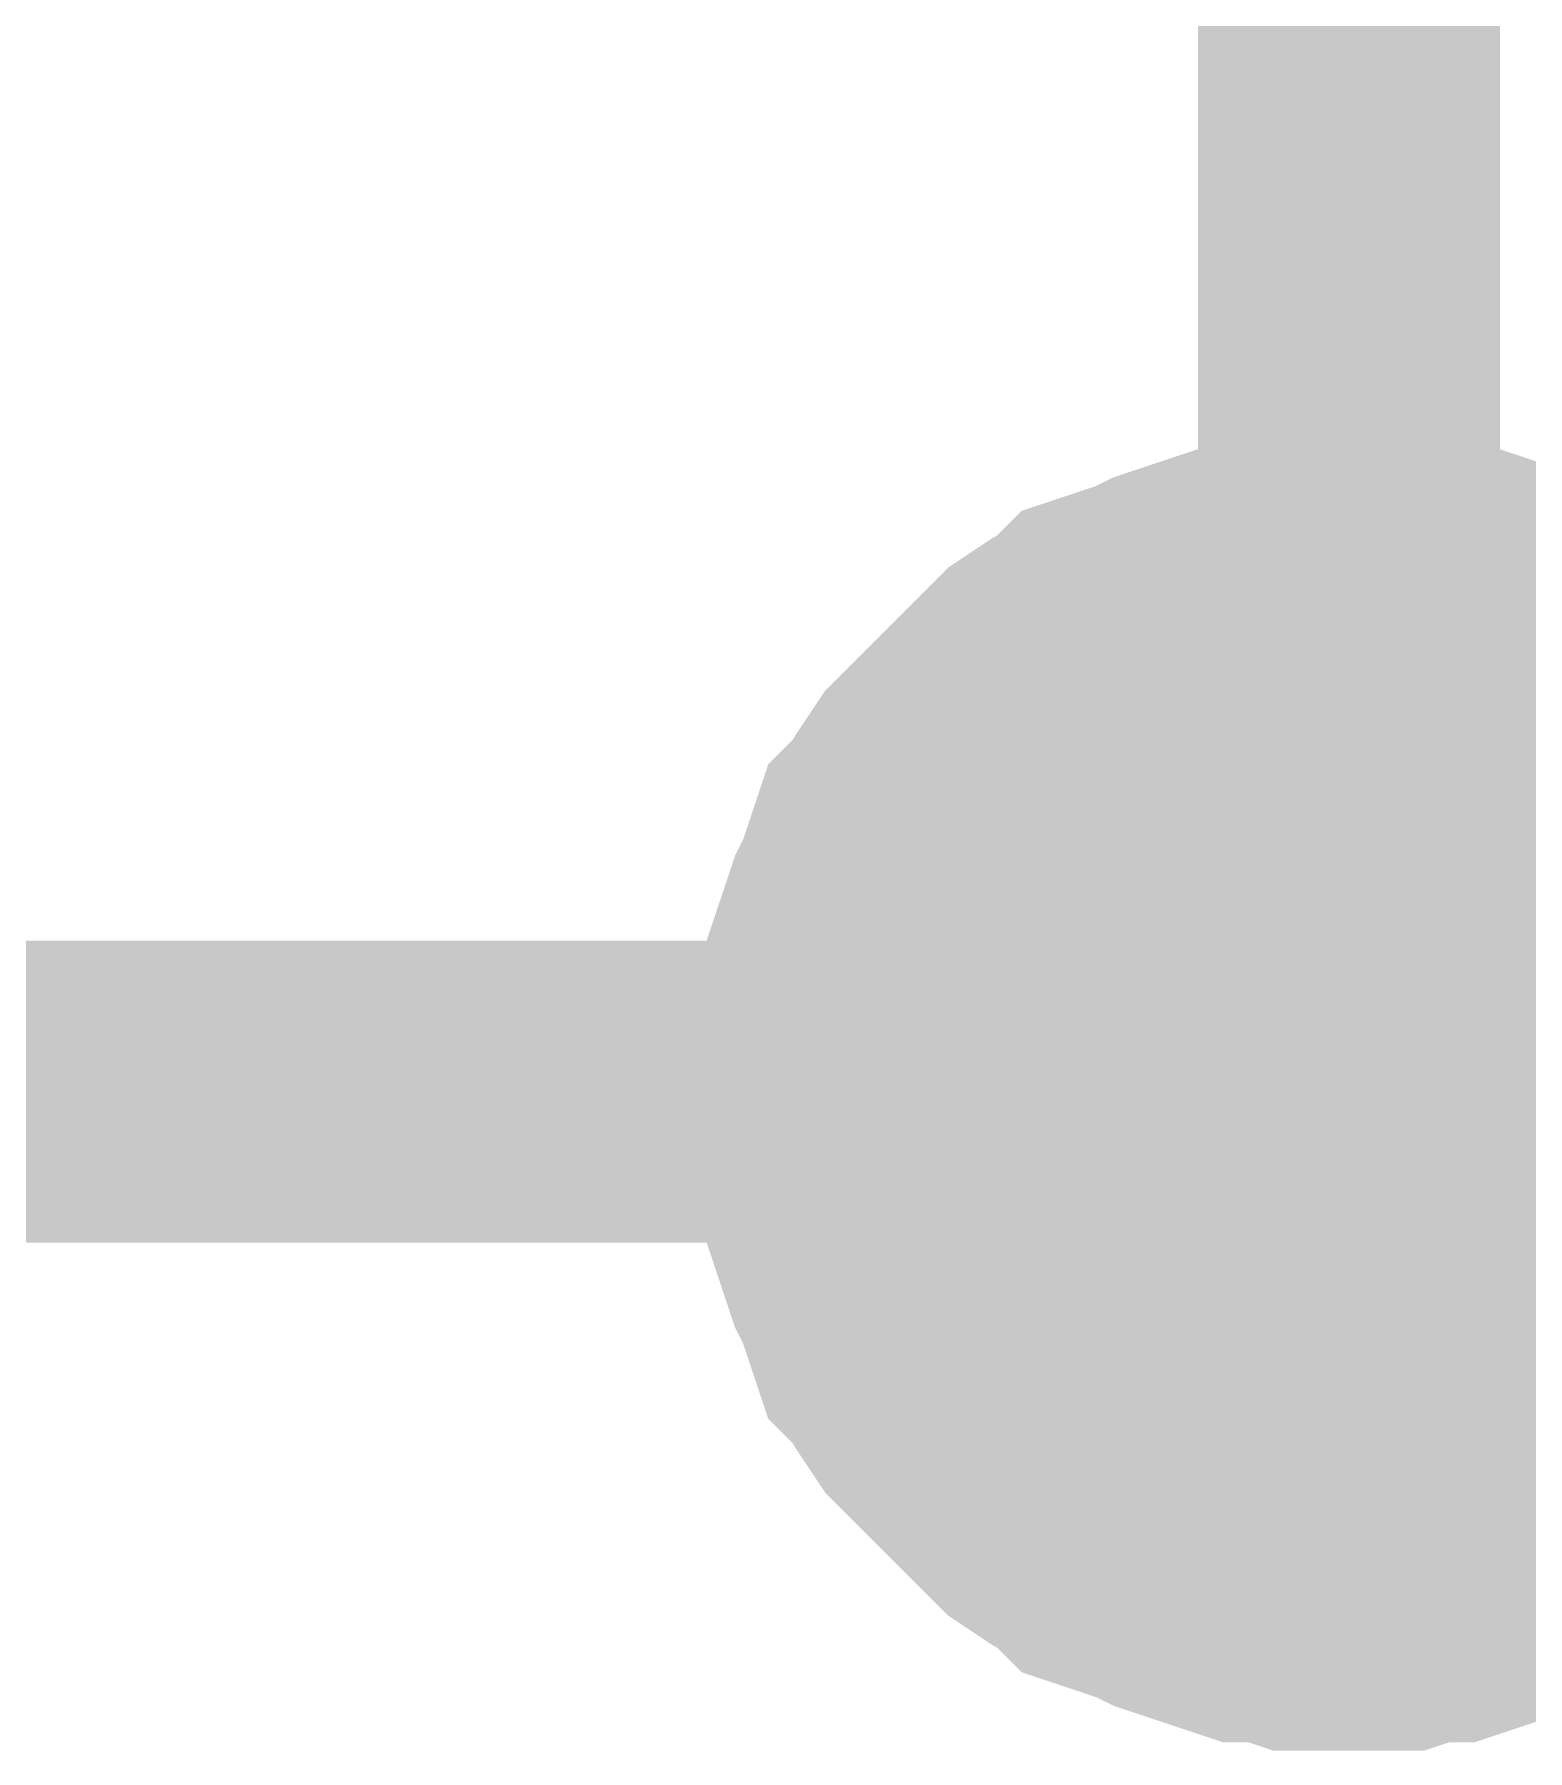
# Model space of a CAD drawing. Header units: inches. Extents: x 0 to 11.5, y 0 to 7.6.
# Drawn here: x 2.4489 to 2.5072, y 4.8741 to 4.9411 of the extents above; entities that cross this region are included whole.
import ezdxf

# ---------------------------------------------------------------- set-up
doc = ezdxf.new("R2010")
doc.units = ezdxf.units.IN
doc.header["$MEASUREMENT"] = 0
doc.layers.add('Sheet', color=255, linetype='Continuous')

msp = doc.modelspace()

# ---------------------------------------------------------------- linework, layer by layer
at = {"layer": 'Sheet'}
for points in [[(2.950414, 4.899843, 0.0118, 0.0118, 0), (2.500244, 4.899843, 0.0118, 0.0118, 0), (2.00046, 4.899843, 0.0118, 0.0118, 0), (2.00046, 6.299704, 0.0118, 0.0118, 0)], [(2.500244, 4.899843, 0.0118, 0.0118, 0), (2.500244, 4.999739, 0.0118, 0.0118, 0)], [(2.480399, 4.899843, 0.0118, 0.0118, 0), (2.480399, 4.900836, 0.0118, 0.0118, 0), (2.480399, 4.901828, 0.0118, 0.0118, 0), (2.480729, 4.90282, 0.0118, 0.0118, 0), (2.480729, 4.903813, 0.0118, 0.0118, 0), (2.48106, 4.904805, 0.0118, 0.0118, 0), (2.481391, 4.905797, 0.0118, 0.0118, 0), (2.481722, 4.90679, 0.0118, 0.0118, 0), (2.482052, 4.907451, 0.0118, 0.0118, 0), (2.482383, 4.908444, 0.0118, 0.0118, 0), (2.482714, 4.909436, 0.0118, 0.0118, 0), (2.483376, 4.910097, 0.0118, 0.0118, 0), (2.483706, 4.910759, 0.0118, 0.0118, 0), (2.484368, 4.911751, 0.0118, 0.0118, 0), (2.485029, 4.912413, 0.0118, 0.0118, 0), (2.485691, 4.913075, 0.0118, 0.0118, 0), (2.486352, 4.913736, 0.0118, 0.0118, 0), (2.487014, 4.914398, 0.0118, 0.0118, 0), (2.487675, 4.915059, 0.0118, 0.0118, 0), (2.488337, 4.915721, 0.0118, 0.0118, 0), (2.489329, 4.916382, 0.0118, 0.0118, 0), (2.489991, 4.916713, 0.0118, 0.0118, 0), (2.490652, 4.917375, 0.0118, 0.0118, 0), (2.491645, 4.917705, 0.0118, 0.0118, 0), (2.492637, 4.918036, 0.0118, 0.0118, 0), (2.493298, 4.918367, 0.0118, 0.0118, 0), (2.494291, 4.918698, 0.0118, 0.0118, 0), (2.495283, 4.919029, 0.0118, 0.0118, 0), (2.496275, 4.919359, 0.0118, 0.0118, 0), (2.497268, 4.919359, 0.0118, 0.0118, 0), (2.49826, 4.91969, 0.0118, 0.0118, 0), (2.499252, 4.91969, 0.0118, 0.0118, 0), (2.500244, 4.91969, 0.0118, 0.0118, 0)], [(2.480399, 4.899843, 0.0118, 0.0118, 0), (2.480399, 4.900836, 0.0118, 0.0118, 0), (2.480399, 4.901828, 0.0118, 0.0118, 0), (2.480729, 4.90282, 0.0118, 0.0118, 0), (2.480729, 4.903813, 0.0118, 0.0118, 0), (2.48106, 4.904805, 0.0118, 0.0118, 0), (2.481391, 4.905797, 0.0118, 0.0118, 0), (2.481722, 4.90679, 0.0118, 0.0118, 0), (2.482052, 4.907451, 0.0118, 0.0118, 0), (2.482383, 4.908444, 0.0118, 0.0118, 0), (2.482714, 4.909436, 0.0118, 0.0118, 0), (2.483376, 4.910097, 0.0118, 0.0118, 0), (2.483706, 4.910759, 0.0118, 0.0118, 0), (2.484368, 4.911751, 0.0118, 0.0118, 0), (2.485029, 4.912413, 0.0118, 0.0118, 0), (2.485691, 4.913075, 0.0118, 0.0118, 0), (2.486352, 4.913736, 0.0118, 0.0118, 0), (2.487014, 4.914398, 0.0118, 0.0118, 0), (2.487675, 4.915059, 0.0118, 0.0118, 0), (2.488337, 4.915721, 0.0118, 0.0118, 0), (2.489329, 4.916382, 0.0118, 0.0118, 0), (2.489991, 4.916713, 0.0118, 0.0118, 0), (2.490652, 4.917375, 0.0118, 0.0118, 0), (2.491645, 4.917705, 0.0118, 0.0118, 0), (2.492637, 4.918036, 0.0118, 0.0118, 0), (2.493298, 4.918367, 0.0118, 0.0118, 0), (2.494291, 4.918698, 0.0118, 0.0118, 0), (2.495283, 4.919029, 0.0118, 0.0118, 0), (2.496275, 4.919359, 0.0118, 0.0118, 0), (2.497268, 4.919359, 0.0118, 0.0118, 0), (2.49826, 4.91969, 0.0118, 0.0118, 0), (2.499252, 4.91969, 0.0118, 0.0118, 0), (2.500244, 4.91969, 0.0118, 0.0118, 0)], [(2.480399, 4.899843, 0.0118, 0.0118, 0), (2.480399, 4.900836, 0.0118, 0.0118, 0), (2.480399, 4.901828, 0.0118, 0.0118, 0), (2.480729, 4.90282, 0.0118, 0.0118, 0), (2.480729, 4.903813, 0.0118, 0.0118, 0), (2.48106, 4.904805, 0.0118, 0.0118, 0), (2.481391, 4.905797, 0.0118, 0.0118, 0), (2.481722, 4.90679, 0.0118, 0.0118, 0), (2.482052, 4.907451, 0.0118, 0.0118, 0), (2.482383, 4.908444, 0.0118, 0.0118, 0), (2.482714, 4.909436, 0.0118, 0.0118, 0), (2.483376, 4.910097, 0.0118, 0.0118, 0), (2.483706, 4.910759, 0.0118, 0.0118, 0), (2.484368, 4.911751, 0.0118, 0.0118, 0), (2.485029, 4.912413, 0.0118, 0.0118, 0), (2.485691, 4.913075, 0.0118, 0.0118, 0), (2.486352, 4.913736, 0.0118, 0.0118, 0), (2.487014, 4.914398, 0.0118, 0.0118, 0), (2.487675, 4.915059, 0.0118, 0.0118, 0), (2.488337, 4.915721, 0.0118, 0.0118, 0), (2.489329, 4.916382, 0.0118, 0.0118, 0), (2.489991, 4.916713, 0.0118, 0.0118, 0), (2.490652, 4.917375, 0.0118, 0.0118, 0), (2.491645, 4.917705, 0.0118, 0.0118, 0), (2.492637, 4.918036, 0.0118, 0.0118, 0), (2.493298, 4.918367, 0.0118, 0.0118, 0), (2.494291, 4.918698, 0.0118, 0.0118, 0), (2.495283, 4.919029, 0.0118, 0.0118, 0), (2.496275, 4.919359, 0.0118, 0.0118, 0), (2.497268, 4.919359, 0.0118, 0.0118, 0), (2.49826, 4.91969, 0.0118, 0.0118, 0), (2.499252, 4.91969, 0.0118, 0.0118, 0), (2.500244, 4.91969, 0.0118, 0.0118, 0)], [(2.480399, 4.899843, 0.0118, 0.0118, 0), (2.480399, 4.900836, 0.0118, 0.0118, 0), (2.480399, 4.901828, 0.0118, 0.0118, 0), (2.480729, 4.90282, 0.0118, 0.0118, 0), (2.480729, 4.903813, 0.0118, 0.0118, 0), (2.48106, 4.904805, 0.0118, 0.0118, 0), (2.481391, 4.905797, 0.0118, 0.0118, 0), (2.481722, 4.90679, 0.0118, 0.0118, 0), (2.482052, 4.907451, 0.0118, 0.0118, 0), (2.482383, 4.908444, 0.0118, 0.0118, 0), (2.482714, 4.909436, 0.0118, 0.0118, 0), (2.483376, 4.910097, 0.0118, 0.0118, 0), (2.483706, 4.910759, 0.0118, 0.0118, 0), (2.484368, 4.911751, 0.0118, 0.0118, 0), (2.485029, 4.912413, 0.0118, 0.0118, 0), (2.485691, 4.913075, 0.0118, 0.0118, 0), (2.486352, 4.913736, 0.0118, 0.0118, 0), (2.487014, 4.914398, 0.0118, 0.0118, 0), (2.487675, 4.915059, 0.0118, 0.0118, 0), (2.488337, 4.915721, 0.0118, 0.0118, 0), (2.489329, 4.916382, 0.0118, 0.0118, 0), (2.489991, 4.916713, 0.0118, 0.0118, 0), (2.490652, 4.917375, 0.0118, 0.0118, 0), (2.491645, 4.917705, 0.0118, 0.0118, 0), (2.492637, 4.918036, 0.0118, 0.0118, 0), (2.493298, 4.918367, 0.0118, 0.0118, 0), (2.494291, 4.918698, 0.0118, 0.0118, 0), (2.495283, 4.919029, 0.0118, 0.0118, 0), (2.496275, 4.919359, 0.0118, 0.0118, 0), (2.497268, 4.919359, 0.0118, 0.0118, 0), (2.49826, 4.91969, 0.0118, 0.0118, 0), (2.499252, 4.91969, 0.0118, 0.0118, 0), (2.500244, 4.91969, 0.0118, 0.0118, 0)], [(2.500244, 4.91969, 0.0118, 0.0118, 0), (2.500244, 4.91969, 0.0118, 0.0118, 0)], [(2.500244, 4.91969, 0.0118, 0.0118, 0), (2.501237, 4.91969, 0.0118, 0.0118, 0), (2.502229, 4.91969, 0.0118, 0.0118, 0), (2.503221, 4.919359, 0.0118, 0.0118, 0), (2.504214, 4.919359, 0.0118, 0.0118, 0), (2.505206, 4.919029, 0.0118, 0.0118, 0), (2.506198, 4.918698, 0.0118, 0.0118, 0), (2.507191, 4.918367, 0.0118, 0.0118, 0), (2.508183, 4.918036, 0.0118, 0.0118, 0), (2.509175, 4.917705, 0.0118, 0.0118, 0), (2.509837, 4.917375, 0.0118, 0.0118, 0), (2.510829, 4.916713, 0.0118, 0.0118, 0), (2.51149, 4.916382, 0.0118, 0.0118, 0), (2.512483, 4.915721, 0.0118, 0.0118, 0), (2.513144, 4.915059, 0.0118, 0.0118, 0)], [(2.500244, 4.91969, 0.0118, 0.0118, 0), (2.500244, 4.91969, 0.0118, 0.0118, 0)], [(2.500244, 4.91969, 0.0118, 0.0118, 0), (2.501237, 4.91969, 0.0118, 0.0118, 0), (2.502229, 4.91969, 0.0118, 0.0118, 0), (2.503221, 4.919359, 0.0118, 0.0118, 0), (2.504214, 4.919359, 0.0118, 0.0118, 0), (2.505206, 4.919029, 0.0118, 0.0118, 0), (2.506198, 4.918698, 0.0118, 0.0118, 0), (2.507191, 4.918367, 0.0118, 0.0118, 0), (2.508183, 4.918036, 0.0118, 0.0118, 0), (2.509175, 4.917705, 0.0118, 0.0118, 0), (2.509837, 4.917375, 0.0118, 0.0118, 0), (2.510829, 4.916713, 0.0118, 0.0118, 0), (2.51149, 4.916382, 0.0118, 0.0118, 0), (2.512483, 4.915721, 0.0118, 0.0118, 0), (2.513144, 4.915059, 0.0118, 0.0118, 0)], [(2.500244, 4.91969, 0.0118, 0.0118, 0), (2.500244, 4.91969, 0.0118, 0.0118, 0)], [(2.500244, 4.91969, 0.0118, 0.0118, 0), (2.501237, 4.91969, 0.0118, 0.0118, 0), (2.502229, 4.91969, 0.0118, 0.0118, 0), (2.503221, 4.919359, 0.0118, 0.0118, 0), (2.504214, 4.919359, 0.0118, 0.0118, 0), (2.505206, 4.919029, 0.0118, 0.0118, 0), (2.506198, 4.918698, 0.0118, 0.0118, 0), (2.507191, 4.918367, 0.0118, 0.0118, 0), (2.508183, 4.918036, 0.0118, 0.0118, 0), (2.509175, 4.917705, 0.0118, 0.0118, 0), (2.509837, 4.917375, 0.0118, 0.0118, 0), (2.510829, 4.916713, 0.0118, 0.0118, 0), (2.51149, 4.916382, 0.0118, 0.0118, 0), (2.512483, 4.915721, 0.0118, 0.0118, 0), (2.513144, 4.915059, 0.0118, 0.0118, 0)], [(2.500244, 4.91969, 0.0118, 0.0118, 0), (2.500244, 4.91969, 0.0118, 0.0118, 0)], [(2.500244, 4.91969, 0.0118, 0.0118, 0), (2.501237, 4.91969, 0.0118, 0.0118, 0), (2.502229, 4.91969, 0.0118, 0.0118, 0), (2.503221, 4.919359, 0.0118, 0.0118, 0), (2.504214, 4.919359, 0.0118, 0.0118, 0), (2.505206, 4.919029, 0.0118, 0.0118, 0), (2.506198, 4.918698, 0.0118, 0.0118, 0), (2.507191, 4.918367, 0.0118, 0.0118, 0), (2.508183, 4.918036, 0.0118, 0.0118, 0), (2.509175, 4.917705, 0.0118, 0.0118, 0), (2.509837, 4.917375, 0.0118, 0.0118, 0), (2.510829, 4.916713, 0.0118, 0.0118, 0), (2.51149, 4.916382, 0.0118, 0.0118, 0), (2.512483, 4.915721, 0.0118, 0.0118, 0), (2.513144, 4.915059, 0.0118, 0.0118, 0)], [(2.480399, 4.899843, 0.0039, 0.0039, 0), (2.480399, 4.900836, 0.0039, 0.0039, 0), (2.480399, 4.901828, 0.0039, 0.0039, 0), (2.480729, 4.90282, 0.0039, 0.0039, 0), (2.480729, 4.903813, 0.0039, 0.0039, 0), (2.48106, 4.904805, 0.0039, 0.0039, 0), (2.481391, 4.905797, 0.0039, 0.0039, 0), (2.481722, 4.90679, 0.0039, 0.0039, 0), (2.482052, 4.907451, 0.0039, 0.0039, 0), (2.482383, 4.908444, 0.0039, 0.0039, 0), (2.482714, 4.909436, 0.0039, 0.0039, 0), (2.483376, 4.910097, 0.0039, 0.0039, 0), (2.483706, 4.910759, 0.0039, 0.0039, 0), (2.484368, 4.911751, 0.0039, 0.0039, 0), (2.485029, 4.912413, 0.0039, 0.0039, 0), (2.485691, 4.913075, 0.0039, 0.0039, 0), (2.486352, 4.913736, 0.0039, 0.0039, 0), (2.487014, 4.914398, 0.0039, 0.0039, 0), (2.487675, 4.915059, 0.0039, 0.0039, 0), (2.488337, 4.915721, 0.0039, 0.0039, 0), (2.489329, 4.916382, 0.0039, 0.0039, 0), (2.489991, 4.916713, 0.0039, 0.0039, 0), (2.490652, 4.917375, 0.0039, 0.0039, 0), (2.491645, 4.917705, 0.0039, 0.0039, 0), (2.492637, 4.918036, 0.0039, 0.0039, 0), (2.493298, 4.918367, 0.0039, 0.0039, 0), (2.494291, 4.918698, 0.0039, 0.0039, 0), (2.495283, 4.919029, 0.0039, 0.0039, 0), (2.496275, 4.919359, 0.0039, 0.0039, 0), (2.497268, 4.919359, 0.0039, 0.0039, 0), (2.49826, 4.91969, 0.0039, 0.0039, 0), (2.499252, 4.91969, 0.0039, 0.0039, 0), (2.500244, 4.91969, 0.0039, 0.0039, 0)], [(2.480399, 4.899843, 0.0039, 0.0039, 0), (2.480399, 4.900836, 0.0039, 0.0039, 0), (2.480399, 4.901828, 0.0039, 0.0039, 0), (2.480729, 4.90282, 0.0039, 0.0039, 0), (2.480729, 4.903813, 0.0039, 0.0039, 0), (2.48106, 4.904805, 0.0039, 0.0039, 0), (2.481391, 4.905797, 0.0039, 0.0039, 0), (2.481722, 4.90679, 0.0039, 0.0039, 0), (2.482052, 4.907451, 0.0039, 0.0039, 0), (2.482383, 4.908444, 0.0039, 0.0039, 0), (2.482714, 4.909436, 0.0039, 0.0039, 0), (2.483376, 4.910097, 0.0039, 0.0039, 0), (2.483706, 4.910759, 0.0039, 0.0039, 0), (2.484368, 4.911751, 0.0039, 0.0039, 0), (2.485029, 4.912413, 0.0039, 0.0039, 0), (2.485691, 4.913075, 0.0039, 0.0039, 0), (2.486352, 4.913736, 0.0039, 0.0039, 0), (2.487014, 4.914398, 0.0039, 0.0039, 0), (2.487675, 4.915059, 0.0039, 0.0039, 0), (2.488337, 4.915721, 0.0039, 0.0039, 0), (2.489329, 4.916382, 0.0039, 0.0039, 0), (2.489991, 4.916713, 0.0039, 0.0039, 0), (2.490652, 4.917375, 0.0039, 0.0039, 0), (2.491645, 4.917705, 0.0039, 0.0039, 0), (2.492637, 4.918036, 0.0039, 0.0039, 0), (2.493298, 4.918367, 0.0039, 0.0039, 0), (2.494291, 4.918698, 0.0039, 0.0039, 0), (2.495283, 4.919029, 0.0039, 0.0039, 0), (2.496275, 4.919359, 0.0039, 0.0039, 0), (2.497268, 4.919359, 0.0039, 0.0039, 0), (2.49826, 4.91969, 0.0039, 0.0039, 0), (2.499252, 4.91969, 0.0039, 0.0039, 0), (2.500244, 4.91969, 0.0039, 0.0039, 0)], [(2.480399, 4.899843, 0.0039, 0.0039, 0), (2.480399, 4.900836, 0.0039, 0.0039, 0), (2.480399, 4.901828, 0.0039, 0.0039, 0), (2.480729, 4.90282, 0.0039, 0.0039, 0), (2.480729, 4.903813, 0.0039, 0.0039, 0), (2.48106, 4.904805, 0.0039, 0.0039, 0), (2.481391, 4.905797, 0.0039, 0.0039, 0), (2.481722, 4.90679, 0.0039, 0.0039, 0), (2.482052, 4.907451, 0.0039, 0.0039, 0), (2.482383, 4.908444, 0.0039, 0.0039, 0), (2.482714, 4.909436, 0.0039, 0.0039, 0), (2.483376, 4.910097, 0.0039, 0.0039, 0), (2.483706, 4.910759, 0.0039, 0.0039, 0), (2.484368, 4.911751, 0.0039, 0.0039, 0), (2.485029, 4.912413, 0.0039, 0.0039, 0), (2.485691, 4.913075, 0.0039, 0.0039, 0), (2.486352, 4.913736, 0.0039, 0.0039, 0), (2.487014, 4.914398, 0.0039, 0.0039, 0), (2.487675, 4.915059, 0.0039, 0.0039, 0), (2.488337, 4.915721, 0.0039, 0.0039, 0), (2.489329, 4.916382, 0.0039, 0.0039, 0), (2.489991, 4.916713, 0.0039, 0.0039, 0), (2.490652, 4.917375, 0.0039, 0.0039, 0), (2.491645, 4.917705, 0.0039, 0.0039, 0), (2.492637, 4.918036, 0.0039, 0.0039, 0), (2.493298, 4.918367, 0.0039, 0.0039, 0), (2.494291, 4.918698, 0.0039, 0.0039, 0), (2.495283, 4.919029, 0.0039, 0.0039, 0), (2.496275, 4.919359, 0.0039, 0.0039, 0), (2.497268, 4.919359, 0.0039, 0.0039, 0), (2.49826, 4.91969, 0.0039, 0.0039, 0), (2.499252, 4.91969, 0.0039, 0.0039, 0), (2.500244, 4.91969, 0.0039, 0.0039, 0)], [(2.480399, 4.899843, 0.0039, 0.0039, 0), (2.480399, 4.900836, 0.0039, 0.0039, 0), (2.480399, 4.901828, 0.0039, 0.0039, 0), (2.480729, 4.90282, 0.0039, 0.0039, 0), (2.480729, 4.903813, 0.0039, 0.0039, 0), (2.48106, 4.904805, 0.0039, 0.0039, 0), (2.481391, 4.905797, 0.0039, 0.0039, 0), (2.481722, 4.90679, 0.0039, 0.0039, 0), (2.482052, 4.907451, 0.0039, 0.0039, 0), (2.482383, 4.908444, 0.0039, 0.0039, 0), (2.482714, 4.909436, 0.0039, 0.0039, 0), (2.483376, 4.910097, 0.0039, 0.0039, 0), (2.483706, 4.910759, 0.0039, 0.0039, 0), (2.484368, 4.911751, 0.0039, 0.0039, 0), (2.485029, 4.912413, 0.0039, 0.0039, 0), (2.485691, 4.913075, 0.0039, 0.0039, 0), (2.486352, 4.913736, 0.0039, 0.0039, 0), (2.487014, 4.914398, 0.0039, 0.0039, 0), (2.487675, 4.915059, 0.0039, 0.0039, 0), (2.488337, 4.915721, 0.0039, 0.0039, 0), (2.489329, 4.916382, 0.0039, 0.0039, 0), (2.489991, 4.916713, 0.0039, 0.0039, 0), (2.490652, 4.917375, 0.0039, 0.0039, 0), (2.491645, 4.917705, 0.0039, 0.0039, 0), (2.492637, 4.918036, 0.0039, 0.0039, 0), (2.493298, 4.918367, 0.0039, 0.0039, 0), (2.494291, 4.918698, 0.0039, 0.0039, 0), (2.495283, 4.919029, 0.0039, 0.0039, 0), (2.496275, 4.919359, 0.0039, 0.0039, 0), (2.497268, 4.919359, 0.0039, 0.0039, 0), (2.49826, 4.91969, 0.0039, 0.0039, 0), (2.499252, 4.91969, 0.0039, 0.0039, 0), (2.500244, 4.91969, 0.0039, 0.0039, 0)], [(2.500244, 4.91969, 0.0039, 0.0039, 0), (2.500244, 4.91969, 0.0039, 0.0039, 0)], [(2.500244, 4.91969, 0.0039, 0.0039, 0), (2.501237, 4.91969, 0.0039, 0.0039, 0), (2.502229, 4.91969, 0.0039, 0.0039, 0), (2.503221, 4.919359, 0.0039, 0.0039, 0), (2.504214, 4.919359, 0.0039, 0.0039, 0), (2.505206, 4.919029, 0.0039, 0.0039, 0), (2.506198, 4.918698, 0.0039, 0.0039, 0), (2.507191, 4.918367, 0.0039, 0.0039, 0), (2.508183, 4.918036, 0.0039, 0.0039, 0), (2.509175, 4.917705, 0.0039, 0.0039, 0), (2.509837, 4.917375, 0.0039, 0.0039, 0)], [(2.500244, 4.91969, 0.0039, 0.0039, 0), (2.500244, 4.91969, 0.0039, 0.0039, 0)], [(2.500244, 4.91969, 0.0039, 0.0039, 0), (2.501237, 4.91969, 0.0039, 0.0039, 0), (2.502229, 4.91969, 0.0039, 0.0039, 0), (2.503221, 4.919359, 0.0039, 0.0039, 0), (2.504214, 4.919359, 0.0039, 0.0039, 0), (2.505206, 4.919029, 0.0039, 0.0039, 0), (2.506198, 4.918698, 0.0039, 0.0039, 0), (2.507191, 4.918367, 0.0039, 0.0039, 0), (2.508183, 4.918036, 0.0039, 0.0039, 0), (2.509175, 4.917705, 0.0039, 0.0039, 0), (2.509837, 4.917375, 0.0039, 0.0039, 0)], [(2.500244, 4.91969, 0.0039, 0.0039, 0), (2.500244, 4.91969, 0.0039, 0.0039, 0)], [(2.500244, 4.91969, 0.0039, 0.0039, 0), (2.501237, 4.91969, 0.0039, 0.0039, 0), (2.502229, 4.91969, 0.0039, 0.0039, 0), (2.503221, 4.919359, 0.0039, 0.0039, 0), (2.504214, 4.919359, 0.0039, 0.0039, 0), (2.505206, 4.919029, 0.0039, 0.0039, 0), (2.506198, 4.918698, 0.0039, 0.0039, 0), (2.507191, 4.918367, 0.0039, 0.0039, 0), (2.508183, 4.918036, 0.0039, 0.0039, 0), (2.509175, 4.917705, 0.0039, 0.0039, 0), (2.509837, 4.917375, 0.0039, 0.0039, 0)], [(2.500244, 4.91969, 0.0039, 0.0039, 0), (2.500244, 4.91969, 0.0039, 0.0039, 0)], [(2.500244, 4.91969, 0.0039, 0.0039, 0), (2.501237, 4.91969, 0.0039, 0.0039, 0), (2.502229, 4.91969, 0.0039, 0.0039, 0), (2.503221, 4.919359, 0.0039, 0.0039, 0), (2.504214, 4.919359, 0.0039, 0.0039, 0), (2.505206, 4.919029, 0.0039, 0.0039, 0), (2.506198, 4.918698, 0.0039, 0.0039, 0), (2.507191, 4.918367, 0.0039, 0.0039, 0), (2.508183, 4.918036, 0.0039, 0.0039, 0), (2.509175, 4.917705, 0.0039, 0.0039, 0), (2.509837, 4.917375, 0.0039, 0.0039, 0)], [(2.500244, 4.879997, 0.0118, 0.0118, 0), (2.499252, 4.879997, 0.0118, 0.0118, 0), (2.49826, 4.879997, 0.0118, 0.0118, 0), (2.497268, 4.880327, 0.0118, 0.0118, 0), (2.496275, 4.880327, 0.0118, 0.0118, 0), (2.495283, 4.880658, 0.0118, 0.0118, 0), (2.494291, 4.880989, 0.0118, 0.0118, 0), (2.493298, 4.88132, 0.0118, 0.0118, 0), (2.492637, 4.88165, 0.0118, 0.0118, 0), (2.491645, 4.881981, 0.0118, 0.0118, 0), (2.490652, 4.882312, 0.0118, 0.0118, 0), (2.489991, 4.882974, 0.0118, 0.0118, 0), (2.489329, 4.883304, 0.0118, 0.0118, 0), (2.488337, 4.883966, 0.0118, 0.0118, 0), (2.487675, 4.884627, 0.0118, 0.0118, 0), (2.487014, 4.885289, 0.0118, 0.0118, 0), (2.486352, 4.885951, 0.0118, 0.0118, 0), (2.485691, 4.886612, 0.0118, 0.0118, 0), (2.485029, 4.887274, 0.0118, 0.0118, 0), (2.484368, 4.887935, 0.0118, 0.0118, 0), (2.483706, 4.888928, 0.0118, 0.0118, 0), (2.483376, 4.889589, 0.0118, 0.0118, 0), (2.482714, 4.890251, 0.0118, 0.0118, 0), (2.482383, 4.891243, 0.0118, 0.0118, 0), (2.482052, 4.892235, 0.0118, 0.0118, 0), (2.481722, 4.892897, 0.0118, 0.0118, 0), (2.481391, 4.893889, 0.0118, 0.0118, 0), (2.48106, 4.894882, 0.0118, 0.0118, 0), (2.480729, 4.895874, 0.0118, 0.0118, 0), (2.480729, 4.896866, 0.0118, 0.0118, 0), (2.480399, 4.897859, 0.0118, 0.0118, 0), (2.480399, 4.898851, 0.0118, 0.0118, 0), (2.480399, 4.899843, 0.0118, 0.0118, 0)], [(2.480399, 4.899843, 0.0118, 0.0118, 0), (2.480399, 4.899843, 0.0118, 0.0118, 0)], [(2.500244, 4.879997, 0.0118, 0.0118, 0), (2.499252, 4.879997, 0.0118, 0.0118, 0), (2.49826, 4.879997, 0.0118, 0.0118, 0), (2.497268, 4.880327, 0.0118, 0.0118, 0), (2.496275, 4.880327, 0.0118, 0.0118, 0), (2.495283, 4.880658, 0.0118, 0.0118, 0), (2.494291, 4.880989, 0.0118, 0.0118, 0), (2.493298, 4.88132, 0.0118, 0.0118, 0), (2.492637, 4.88165, 0.0118, 0.0118, 0), (2.491645, 4.881981, 0.0118, 0.0118, 0), (2.490652, 4.882312, 0.0118, 0.0118, 0), (2.489991, 4.882974, 0.0118, 0.0118, 0), (2.489329, 4.883304, 0.0118, 0.0118, 0), (2.488337, 4.883966, 0.0118, 0.0118, 0), (2.487675, 4.884627, 0.0118, 0.0118, 0), (2.487014, 4.885289, 0.0118, 0.0118, 0), (2.486352, 4.885951, 0.0118, 0.0118, 0), (2.485691, 4.886612, 0.0118, 0.0118, 0), (2.485029, 4.887274, 0.0118, 0.0118, 0), (2.484368, 4.887935, 0.0118, 0.0118, 0), (2.483706, 4.888928, 0.0118, 0.0118, 0), (2.483376, 4.889589, 0.0118, 0.0118, 0), (2.482714, 4.890251, 0.0118, 0.0118, 0), (2.482383, 4.891243, 0.0118, 0.0118, 0), (2.482052, 4.892235, 0.0118, 0.0118, 0), (2.481722, 4.892897, 0.0118, 0.0118, 0), (2.481391, 4.893889, 0.0118, 0.0118, 0), (2.48106, 4.894882, 0.0118, 0.0118, 0), (2.480729, 4.895874, 0.0118, 0.0118, 0), (2.480729, 4.896866, 0.0118, 0.0118, 0), (2.480399, 4.897859, 0.0118, 0.0118, 0), (2.480399, 4.898851, 0.0118, 0.0118, 0), (2.480399, 4.899843, 0.0118, 0.0118, 0)], [(2.480399, 4.899843, 0.0118, 0.0118, 0), (2.480399, 4.899843, 0.0118, 0.0118, 0)], [(2.500244, 4.879997, 0.0118, 0.0118, 0), (2.499252, 4.879997, 0.0118, 0.0118, 0), (2.49826, 4.879997, 0.0118, 0.0118, 0), (2.497268, 4.880327, 0.0118, 0.0118, 0), (2.496275, 4.880327, 0.0118, 0.0118, 0), (2.495283, 4.880658, 0.0118, 0.0118, 0), (2.494291, 4.880989, 0.0118, 0.0118, 0), (2.493298, 4.88132, 0.0118, 0.0118, 0), (2.492637, 4.88165, 0.0118, 0.0118, 0), (2.491645, 4.881981, 0.0118, 0.0118, 0), (2.490652, 4.882312, 0.0118, 0.0118, 0), (2.489991, 4.882974, 0.0118, 0.0118, 0), (2.489329, 4.883304, 0.0118, 0.0118, 0), (2.488337, 4.883966, 0.0118, 0.0118, 0), (2.487675, 4.884627, 0.0118, 0.0118, 0), (2.487014, 4.885289, 0.0118, 0.0118, 0), (2.486352, 4.885951, 0.0118, 0.0118, 0), (2.485691, 4.886612, 0.0118, 0.0118, 0), (2.485029, 4.887274, 0.0118, 0.0118, 0), (2.484368, 4.887935, 0.0118, 0.0118, 0), (2.483706, 4.888928, 0.0118, 0.0118, 0), (2.483376, 4.889589, 0.0118, 0.0118, 0), (2.482714, 4.890251, 0.0118, 0.0118, 0), (2.482383, 4.891243, 0.0118, 0.0118, 0), (2.482052, 4.892235, 0.0118, 0.0118, 0), (2.481722, 4.892897, 0.0118, 0.0118, 0), (2.481391, 4.893889, 0.0118, 0.0118, 0), (2.48106, 4.894882, 0.0118, 0.0118, 0), (2.480729, 4.895874, 0.0118, 0.0118, 0), (2.480729, 4.896866, 0.0118, 0.0118, 0), (2.480399, 4.897859, 0.0118, 0.0118, 0), (2.480399, 4.898851, 0.0118, 0.0118, 0), (2.480399, 4.899843, 0.0118, 0.0118, 0)], [(2.480399, 4.899843, 0.0118, 0.0118, 0), (2.480399, 4.899843, 0.0118, 0.0118, 0)], [(2.500244, 4.879997, 0.0118, 0.0118, 0), (2.499252, 4.879997, 0.0118, 0.0118, 0), (2.49826, 4.879997, 0.0118, 0.0118, 0), (2.497268, 4.880327, 0.0118, 0.0118, 0), (2.496275, 4.880327, 0.0118, 0.0118, 0), (2.495283, 4.880658, 0.0118, 0.0118, 0), (2.494291, 4.880989, 0.0118, 0.0118, 0), (2.493298, 4.88132, 0.0118, 0.0118, 0), (2.492637, 4.88165, 0.0118, 0.0118, 0), (2.491645, 4.881981, 0.0118, 0.0118, 0), (2.490652, 4.882312, 0.0118, 0.0118, 0), (2.489991, 4.882974, 0.0118, 0.0118, 0), (2.489329, 4.883304, 0.0118, 0.0118, 0), (2.488337, 4.883966, 0.0118, 0.0118, 0), (2.487675, 4.884627, 0.0118, 0.0118, 0), (2.487014, 4.885289, 0.0118, 0.0118, 0), (2.486352, 4.885951, 0.0118, 0.0118, 0), (2.485691, 4.886612, 0.0118, 0.0118, 0), (2.485029, 4.887274, 0.0118, 0.0118, 0), (2.484368, 4.887935, 0.0118, 0.0118, 0), (2.483706, 4.888928, 0.0118, 0.0118, 0), (2.483376, 4.889589, 0.0118, 0.0118, 0), (2.482714, 4.890251, 0.0118, 0.0118, 0), (2.482383, 4.891243, 0.0118, 0.0118, 0), (2.482052, 4.892235, 0.0118, 0.0118, 0), (2.481722, 4.892897, 0.0118, 0.0118, 0), (2.481391, 4.893889, 0.0118, 0.0118, 0), (2.48106, 4.894882, 0.0118, 0.0118, 0), (2.480729, 4.895874, 0.0118, 0.0118, 0), (2.480729, 4.896866, 0.0118, 0.0118, 0), (2.480399, 4.897859, 0.0118, 0.0118, 0), (2.480399, 4.898851, 0.0118, 0.0118, 0), (2.480399, 4.899843, 0.0118, 0.0118, 0)], [(2.480399, 4.899843, 0.0118, 0.0118, 0), (2.480399, 4.899843, 0.0118, 0.0118, 0)], [(2.500244, 4.879997, 0.0039, 0.0039, 0), (2.499252, 4.879997, 0.0039, 0.0039, 0), (2.49826, 4.879997, 0.0039, 0.0039, 0), (2.497268, 4.880327, 0.0039, 0.0039, 0), (2.496275, 4.880327, 0.0039, 0.0039, 0), (2.495283, 4.880658, 0.0039, 0.0039, 0), (2.494291, 4.880989, 0.0039, 0.0039, 0), (2.493298, 4.88132, 0.0039, 0.0039, 0), (2.492637, 4.88165, 0.0039, 0.0039, 0), (2.491645, 4.881981, 0.0039, 0.0039, 0), (2.490652, 4.882312, 0.0039, 0.0039, 0), (2.489991, 4.882974, 0.0039, 0.0039, 0), (2.489329, 4.883304, 0.0039, 0.0039, 0), (2.488337, 4.883966, 0.0039, 0.0039, 0), (2.487675, 4.884627, 0.0039, 0.0039, 0), (2.487014, 4.885289, 0.0039, 0.0039, 0), (2.486352, 4.885951, 0.0039, 0.0039, 0), (2.485691, 4.886612, 0.0039, 0.0039, 0), (2.485029, 4.887274, 0.0039, 0.0039, 0), (2.484368, 4.887935, 0.0039, 0.0039, 0), (2.483706, 4.888928, 0.0039, 0.0039, 0), (2.483376, 4.889589, 0.0039, 0.0039, 0), (2.482714, 4.890251, 0.0039, 0.0039, 0), (2.482383, 4.891243, 0.0039, 0.0039, 0), (2.482052, 4.892235, 0.0039, 0.0039, 0), (2.481722, 4.892897, 0.0039, 0.0039, 0), (2.481391, 4.893889, 0.0039, 0.0039, 0), (2.48106, 4.894882, 0.0039, 0.0039, 0), (2.480729, 4.895874, 0.0039, 0.0039, 0), (2.480729, 4.896866, 0.0039, 0.0039, 0), (2.480399, 4.897859, 0.0039, 0.0039, 0), (2.480399, 4.898851, 0.0039, 0.0039, 0), (2.480399, 4.899843, 0.0039, 0.0039, 0)], [(2.480399, 4.899843, 0.0039, 0.0039, 0), (2.480399, 4.899843, 0.0039, 0.0039, 0)], [(2.500244, 4.879997, 0.0039, 0.0039, 0), (2.499252, 4.879997, 0.0039, 0.0039, 0), (2.49826, 4.879997, 0.0039, 0.0039, 0), (2.497268, 4.880327, 0.0039, 0.0039, 0), (2.496275, 4.880327, 0.0039, 0.0039, 0), (2.495283, 4.880658, 0.0039, 0.0039, 0), (2.494291, 4.880989, 0.0039, 0.0039, 0), (2.493298, 4.88132, 0.0039, 0.0039, 0), (2.492637, 4.88165, 0.0039, 0.0039, 0), (2.491645, 4.881981, 0.0039, 0.0039, 0), (2.490652, 4.882312, 0.0039, 0.0039, 0), (2.489991, 4.882974, 0.0039, 0.0039, 0), (2.489329, 4.883304, 0.0039, 0.0039, 0), (2.488337, 4.883966, 0.0039, 0.0039, 0), (2.487675, 4.884627, 0.0039, 0.0039, 0), (2.487014, 4.885289, 0.0039, 0.0039, 0), (2.486352, 4.885951, 0.0039, 0.0039, 0), (2.485691, 4.886612, 0.0039, 0.0039, 0), (2.485029, 4.887274, 0.0039, 0.0039, 0), (2.484368, 4.887935, 0.0039, 0.0039, 0), (2.483706, 4.888928, 0.0039, 0.0039, 0), (2.483376, 4.889589, 0.0039, 0.0039, 0), (2.482714, 4.890251, 0.0039, 0.0039, 0), (2.482383, 4.891243, 0.0039, 0.0039, 0), (2.482052, 4.892235, 0.0039, 0.0039, 0), (2.481722, 4.892897, 0.0039, 0.0039, 0), (2.481391, 4.893889, 0.0039, 0.0039, 0), (2.48106, 4.894882, 0.0039, 0.0039, 0), (2.480729, 4.895874, 0.0039, 0.0039, 0), (2.480729, 4.896866, 0.0039, 0.0039, 0), (2.480399, 4.897859, 0.0039, 0.0039, 0), (2.480399, 4.898851, 0.0039, 0.0039, 0), (2.480399, 4.899843, 0.0039, 0.0039, 0)], [(2.480399, 4.899843, 0.0039, 0.0039, 0), (2.480399, 4.899843, 0.0039, 0.0039, 0)], [(2.500244, 4.879997, 0.0039, 0.0039, 0), (2.499252, 4.879997, 0.0039, 0.0039, 0), (2.49826, 4.879997, 0.0039, 0.0039, 0), (2.497268, 4.880327, 0.0039, 0.0039, 0), (2.496275, 4.880327, 0.0039, 0.0039, 0), (2.495283, 4.880658, 0.0039, 0.0039, 0), (2.494291, 4.880989, 0.0039, 0.0039, 0), (2.493298, 4.88132, 0.0039, 0.0039, 0), (2.492637, 4.88165, 0.0039, 0.0039, 0), (2.491645, 4.881981, 0.0039, 0.0039, 0), (2.490652, 4.882312, 0.0039, 0.0039, 0), (2.489991, 4.882974, 0.0039, 0.0039, 0), (2.489329, 4.883304, 0.0039, 0.0039, 0), (2.488337, 4.883966, 0.0039, 0.0039, 0), (2.487675, 4.884627, 0.0039, 0.0039, 0), (2.487014, 4.885289, 0.0039, 0.0039, 0), (2.486352, 4.885951, 0.0039, 0.0039, 0), (2.485691, 4.886612, 0.0039, 0.0039, 0), (2.485029, 4.887274, 0.0039, 0.0039, 0), (2.484368, 4.887935, 0.0039, 0.0039, 0), (2.483706, 4.888928, 0.0039, 0.0039, 0), (2.483376, 4.889589, 0.0039, 0.0039, 0), (2.482714, 4.890251, 0.0039, 0.0039, 0), (2.482383, 4.891243, 0.0039, 0.0039, 0), (2.482052, 4.892235, 0.0039, 0.0039, 0), (2.481722, 4.892897, 0.0039, 0.0039, 0), (2.481391, 4.893889, 0.0039, 0.0039, 0), (2.48106, 4.894882, 0.0039, 0.0039, 0), (2.480729, 4.895874, 0.0039, 0.0039, 0), (2.480729, 4.896866, 0.0039, 0.0039, 0), (2.480399, 4.897859, 0.0039, 0.0039, 0), (2.480399, 4.898851, 0.0039, 0.0039, 0), (2.480399, 4.899843, 0.0039, 0.0039, 0)], [(2.480399, 4.899843, 0.0039, 0.0039, 0), (2.480399, 4.899843, 0.0039, 0.0039, 0)], [(2.500244, 4.879997, 0.0039, 0.0039, 0), (2.499252, 4.879997, 0.0039, 0.0039, 0), (2.49826, 4.879997, 0.0039, 0.0039, 0), (2.497268, 4.880327, 0.0039, 0.0039, 0), (2.496275, 4.880327, 0.0039, 0.0039, 0), (2.495283, 4.880658, 0.0039, 0.0039, 0), (2.494291, 4.880989, 0.0039, 0.0039, 0), (2.493298, 4.88132, 0.0039, 0.0039, 0), (2.492637, 4.88165, 0.0039, 0.0039, 0), (2.491645, 4.881981, 0.0039, 0.0039, 0), (2.490652, 4.882312, 0.0039, 0.0039, 0), (2.489991, 4.882974, 0.0039, 0.0039, 0), (2.489329, 4.883304, 0.0039, 0.0039, 0), (2.488337, 4.883966, 0.0039, 0.0039, 0), (2.487675, 4.884627, 0.0039, 0.0039, 0), (2.487014, 4.885289, 0.0039, 0.0039, 0), (2.486352, 4.885951, 0.0039, 0.0039, 0), (2.485691, 4.886612, 0.0039, 0.0039, 0), (2.485029, 4.887274, 0.0039, 0.0039, 0), (2.484368, 4.887935, 0.0039, 0.0039, 0), (2.483706, 4.888928, 0.0039, 0.0039, 0), (2.483376, 4.889589, 0.0039, 0.0039, 0), (2.482714, 4.890251, 0.0039, 0.0039, 0), (2.482383, 4.891243, 0.0039, 0.0039, 0), (2.482052, 4.892235, 0.0039, 0.0039, 0), (2.481722, 4.892897, 0.0039, 0.0039, 0), (2.481391, 4.893889, 0.0039, 0.0039, 0), (2.48106, 4.894882, 0.0039, 0.0039, 0), (2.480729, 4.895874, 0.0039, 0.0039, 0), (2.480729, 4.896866, 0.0039, 0.0039, 0), (2.480399, 4.897859, 0.0039, 0.0039, 0), (2.480399, 4.898851, 0.0039, 0.0039, 0), (2.480399, 4.899843, 0.0039, 0.0039, 0)], [(2.480399, 4.899843, 0.0039, 0.0039, 0), (2.480399, 4.899843, 0.0039, 0.0039, 0)], [(2.513144, 4.884627, 0.0118, 0.0118, 0), (2.512483, 4.883966, 0.0118, 0.0118, 0), (2.51149, 4.883304, 0.0118, 0.0118, 0), (2.510829, 4.882974, 0.0118, 0.0118, 0), (2.509837, 4.882312, 0.0118, 0.0118, 0), (2.509175, 4.881981, 0.0118, 0.0118, 0), (2.508183, 4.88165, 0.0118, 0.0118, 0), (2.507191, 4.88132, 0.0118, 0.0118, 0), (2.506198, 4.880989, 0.0118, 0.0118, 0), (2.505206, 4.880658, 0.0118, 0.0118, 0), (2.504214, 4.880327, 0.0118, 0.0118, 0), (2.503221, 4.880327, 0.0118, 0.0118, 0), (2.502229, 4.879997, 0.0118, 0.0118, 0), (2.501237, 4.879997, 0.0118, 0.0118, 0), (2.500244, 4.879997, 0.0118, 0.0118, 0)], [(2.513144, 4.884627, 0.0118, 0.0118, 0), (2.512483, 4.883966, 0.0118, 0.0118, 0), (2.51149, 4.883304, 0.0118, 0.0118, 0), (2.510829, 4.882974, 0.0118, 0.0118, 0), (2.509837, 4.882312, 0.0118, 0.0118, 0), (2.509175, 4.881981, 0.0118, 0.0118, 0), (2.508183, 4.88165, 0.0118, 0.0118, 0), (2.507191, 4.88132, 0.0118, 0.0118, 0), (2.506198, 4.880989, 0.0118, 0.0118, 0), (2.505206, 4.880658, 0.0118, 0.0118, 0), (2.504214, 4.880327, 0.0118, 0.0118, 0), (2.503221, 4.880327, 0.0118, 0.0118, 0), (2.502229, 4.879997, 0.0118, 0.0118, 0), (2.501237, 4.879997, 0.0118, 0.0118, 0), (2.500244, 4.879997, 0.0118, 0.0118, 0)], [(2.513144, 4.884627, 0.0118, 0.0118, 0), (2.512483, 4.883966, 0.0118, 0.0118, 0), (2.51149, 4.883304, 0.0118, 0.0118, 0), (2.510829, 4.882974, 0.0118, 0.0118, 0), (2.509837, 4.882312, 0.0118, 0.0118, 0), (2.509175, 4.881981, 0.0118, 0.0118, 0), (2.508183, 4.88165, 0.0118, 0.0118, 0), (2.507191, 4.88132, 0.0118, 0.0118, 0), (2.506198, 4.880989, 0.0118, 0.0118, 0), (2.505206, 4.880658, 0.0118, 0.0118, 0), (2.504214, 4.880327, 0.0118, 0.0118, 0), (2.503221, 4.880327, 0.0118, 0.0118, 0), (2.502229, 4.879997, 0.0118, 0.0118, 0), (2.501237, 4.879997, 0.0118, 0.0118, 0), (2.500244, 4.879997, 0.0118, 0.0118, 0)], [(2.513144, 4.884627, 0.0118, 0.0118, 0), (2.512483, 4.883966, 0.0118, 0.0118, 0), (2.51149, 4.883304, 0.0118, 0.0118, 0), (2.510829, 4.882974, 0.0118, 0.0118, 0), (2.509837, 4.882312, 0.0118, 0.0118, 0), (2.509175, 4.881981, 0.0118, 0.0118, 0), (2.508183, 4.88165, 0.0118, 0.0118, 0), (2.507191, 4.88132, 0.0118, 0.0118, 0), (2.506198, 4.880989, 0.0118, 0.0118, 0), (2.505206, 4.880658, 0.0118, 0.0118, 0), (2.504214, 4.880327, 0.0118, 0.0118, 0), (2.503221, 4.880327, 0.0118, 0.0118, 0), (2.502229, 4.879997, 0.0118, 0.0118, 0), (2.501237, 4.879997, 0.0118, 0.0118, 0), (2.500244, 4.879997, 0.0118, 0.0118, 0)], [(2.509837, 4.882312, 0.0039, 0.0039, 0), (2.509175, 4.881981, 0.0039, 0.0039, 0), (2.508183, 4.88165, 0.0039, 0.0039, 0), (2.507191, 4.88132, 0.0039, 0.0039, 0), (2.506198, 4.880989, 0.0039, 0.0039, 0), (2.505206, 4.880658, 0.0039, 0.0039, 0), (2.504214, 4.880327, 0.0039, 0.0039, 0), (2.503221, 4.880327, 0.0039, 0.0039, 0), (2.502229, 4.879997, 0.0039, 0.0039, 0), (2.501237, 4.879997, 0.0039, 0.0039, 0), (2.500244, 4.879997, 0.0039, 0.0039, 0)], [(2.509837, 4.882312, 0.0039, 0.0039, 0), (2.509175, 4.881981, 0.0039, 0.0039, 0), (2.508183, 4.88165, 0.0039, 0.0039, 0), (2.507191, 4.88132, 0.0039, 0.0039, 0), (2.506198, 4.880989, 0.0039, 0.0039, 0), (2.505206, 4.880658, 0.0039, 0.0039, 0), (2.504214, 4.880327, 0.0039, 0.0039, 0), (2.503221, 4.880327, 0.0039, 0.0039, 0), (2.502229, 4.879997, 0.0039, 0.0039, 0), (2.501237, 4.879997, 0.0039, 0.0039, 0), (2.500244, 4.879997, 0.0039, 0.0039, 0)], [(2.509837, 4.882312, 0.0039, 0.0039, 0), (2.509175, 4.881981, 0.0039, 0.0039, 0), (2.508183, 4.88165, 0.0039, 0.0039, 0), (2.507191, 4.88132, 0.0039, 0.0039, 0), (2.506198, 4.880989, 0.0039, 0.0039, 0), (2.505206, 4.880658, 0.0039, 0.0039, 0), (2.504214, 4.880327, 0.0039, 0.0039, 0), (2.503221, 4.880327, 0.0039, 0.0039, 0), (2.502229, 4.879997, 0.0039, 0.0039, 0), (2.501237, 4.879997, 0.0039, 0.0039, 0), (2.500244, 4.879997, 0.0039, 0.0039, 0)], [(2.509837, 4.882312, 0.0039, 0.0039, 0), (2.509175, 4.881981, 0.0039, 0.0039, 0), (2.508183, 4.88165, 0.0039, 0.0039, 0), (2.507191, 4.88132, 0.0039, 0.0039, 0), (2.506198, 4.880989, 0.0039, 0.0039, 0), (2.505206, 4.880658, 0.0039, 0.0039, 0), (2.504214, 4.880327, 0.0039, 0.0039, 0), (2.503221, 4.880327, 0.0039, 0.0039, 0), (2.502229, 4.879997, 0.0039, 0.0039, 0), (2.501237, 4.879997, 0.0039, 0.0039, 0), (2.500244, 4.879997, 0.0039, 0.0039, 0)]]:
    msp.add_lwpolyline(points, format="xyseb", dxfattribs=at)
msp.add_lwpolyline([(2.49, 4.9, 0.02, 0.02, 1), (2.51, 4.9, 0.02, 0.02, 1)], format="xyseb", close=True, dxfattribs=at)

doc.saveas('drawing.dxf')
